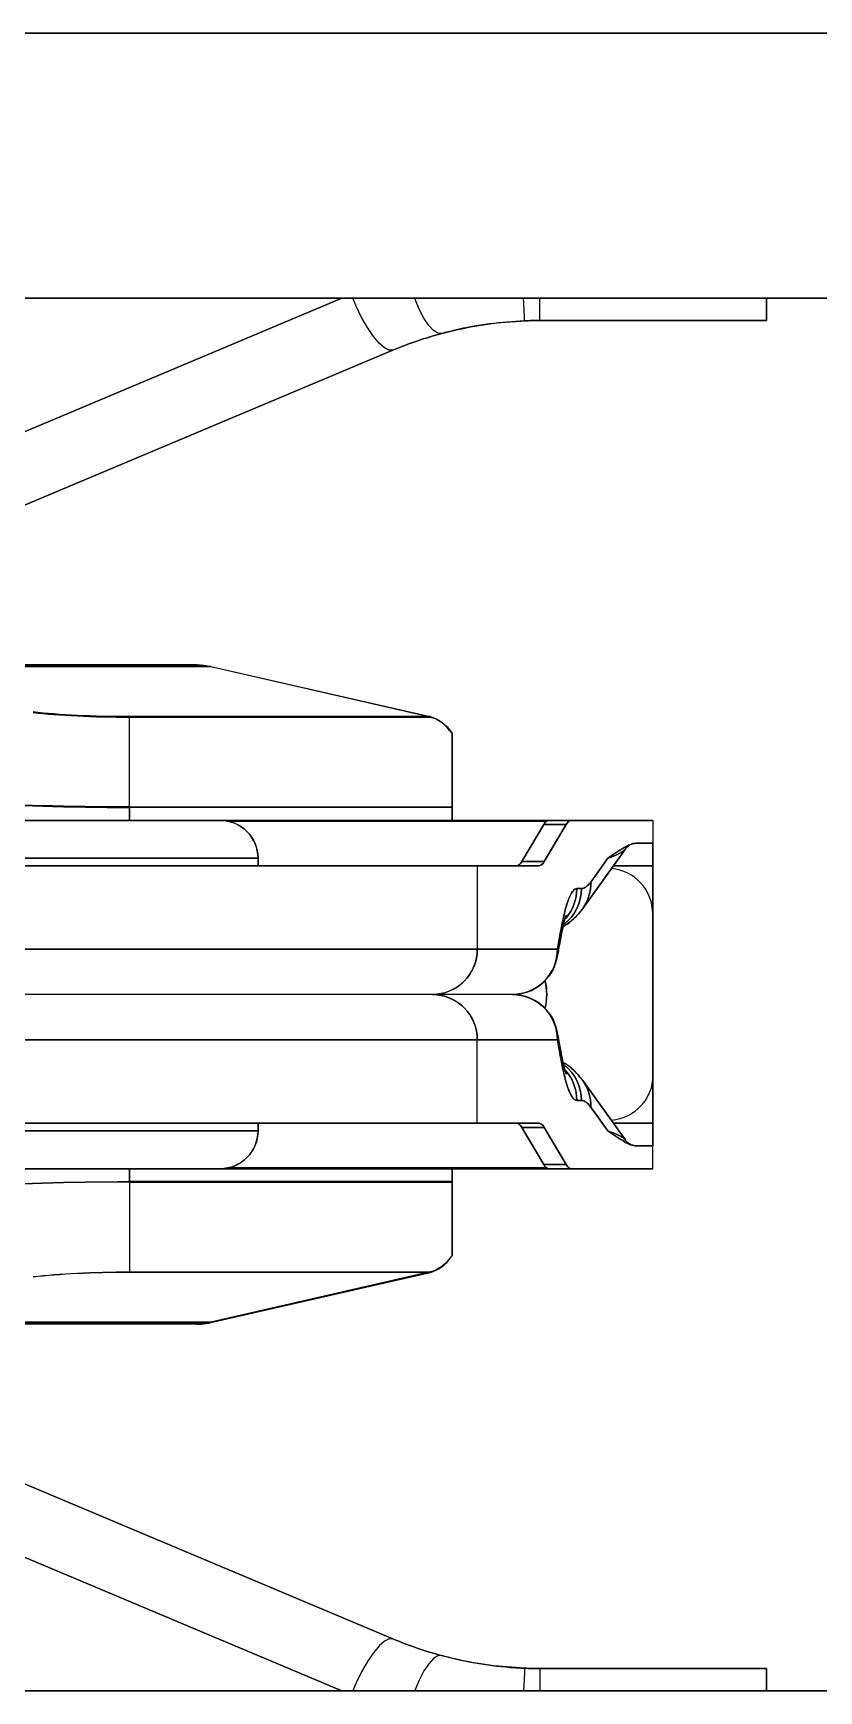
# Model space of a CAD drawing. Header units: inches. Extents: x -1851 to 6314, y -1304 to 4687.
# Drawn here: x 473.37 to 477.45, y 4259.96 to 4268.57 of the extents above; entities that cross this region are included whole.
import ezdxf

# ---------------------------------------------------------------- set-up
doc = ezdxf.new("R2010")
doc.units = ezdxf.units.IN
doc.header["$MEASUREMENT"] = 0

# ---------------------------------------------------------------- blocks, each defined once
blk = doc.blocks.new('2.4.20_8_Plan View')
at = {"color": 7, "linetype": 'Continuous', "lineweight": 25}
for p, q in [((-0.09194946289062145, -1.149999976158142), (-0.09194946289062145, 1.149999976158142)), ((0.09194898605347035, 1.149999976158142), (0.09194898605347035, -1.149999976158142)), ((-0.1269493103027344, -1.115000009536743), (-0.1269493103027344, 1.115000009536743)), ((-0.02300024032592418, -0.1403801143169403), (-0.02300024032592418, -0.03002115339040756)), ((0.02299976348877308, -0.03002115339040756), (0.02299976348877308, -0.1403801143169403)), ((-0.01700019836425781, -0.1743337363004684), (-0.01700019836425781, -0.07188010960817337)), ((-0.006000041961666369, -0.1743337363004684), (-0.006000041961666369, -0.07188010960817337)), ((0, -0.1683944016695023), (0, -0.07188010960817337)), ((0.005999565124511719, -0.07188010960817337), (0.005999565124511719, -0.1743337363004684)), ((0.01699972152710316, -0.07188010960817337), (0.01699972152710316, -0.1743337363004684)), ((-0.04353475570678356, -0.1373486220836639), (-0.04353475570678356, -0.08799999952316284)), ((-0.04332876205444336, -0.1391497254371643), (-0.04332876205444336, -0.08799999952316284)), ((0.04326009750366211, -0.1391497254371643), (0.04326009750366211, -0.08799999952316284)), ((0.04346561431885121, -0.1373486220836639), (0.04346561431885121, -0.08799999952316284)), ((-0.0639271736144984, -0.1128998398780823), (-0.08508777618408203, -0.1632003933191299)), ((0.08508729934693093, -0.1632003933191299), (0.0639266967773473, -0.1128998398780823)), ((-0.03669309616088512, -0.1681241095066071), (-0.03669309616088512, -0.1284264028072357)), ((-0.02477550506591442, -0.1284264028072357), (-0.03669309616088512, -0.1284264028072357)), ((-0.02477550506591442, -0.1284264028072357), (-0.02477550506591442, -0.1710000038146973)), ((0.02470636367797852, -0.1710000038146973), (0.02470636367797852, -0.1284264028072357)), ((0.02470636367797852, -0.1284264028072357), (0.03662395477295277, -0.1284264028072357)), ((0.03662395477295277, -0.1284264028072357), (0.03662395477295277, -0.1681241095066071)), ((-0.04332876205444336, -0.1391497254371643), (-0.03669309616088512, -0.1681241095066071)), ((0.03662395477295277, -0.1681241095066071), (0.04326009750366211, -0.1391497254371643)), ((-0.02300024032592418, -0.1403801143169403), (-0.02300024032592418, -0.1837557703256607)), ((0.02299976348877308, -0.1837557703256607), (0.02299976348877308, -0.1403801143169403)), ((-0.01800012588500621, -0.1453801095485687), (-0.01700019836425781, -0.1453801095485687)), ((0.01699972152710316, -0.1453801095485687), (0.01799964904785512, -0.1453801095485687)), ((0, -0.178959921002388), (0, -0.1683944016695023)), ((-0.02477550506591442, -0.1710000038146973), (-0.03452205657958984, -0.1710000038146973)), ((-0.02300024032592418, -0.1710000038146973), (-0.02477550506591442, -0.1710000038146973)), ((0.02470636367797852, -0.1710000038146973), (0.02299976348877308, -0.1710000038146973)), ((0.03445291519165039, -0.1710000038146973), (0.02470636367797852, -0.1710000038146973)), ((-0.01700019836425781, -0.1743337363004684), (-0.006000041961666369, -0.1743337363004684)), ((-0.01700019836425781, -0.182508260011673), (-0.01700019836425781, -0.1743337363004684)), ((-0.006000041961666369, -0.1848992556333542), (-0.006000041961666369, -0.1743337363004684)), ((0.01699972152710316, -0.1743337363004684), (0.005999565124511719, -0.1743337363004684)), ((0.005999565124511719, -0.1743337363004684), (0.005999565124511719, -0.1848992556333542)), ((0.01699972152710316, -0.1743337363004684), (0.01699972152710316, -0.182508260011673)), ((-0.02244806289672496, -0.1830937564373016), (-0.01755237579345703, -0.180200606584549)), ((-0.01755237579345703, -0.183170273900032), (-0.01755237579345703, -0.180200606584549)), ((0.01755189895630238, -0.180200606584549), (0.01755189895630238, -0.183170273900032)), ((0.01755189895630238, -0.180200606584549), (0.02244758605957387, -0.1830937564373016)), ((-0.08900022506713867, -0.1825890243053436), (-0.08900022506713867, -0.2125000059604645)), ((-0.02300024032592418, -0.186725452542305), (-0.02300024032592418, -0.1837557703256607)), ((-0.02244806289672496, -0.1830937564373016), (-0.02244806289672496, -0.1860634386539459)), ((-0.01755237579345703, -0.183170273900032), (-0.02244806289672496, -0.1860634386539459)), ((0.02244758605957387, -0.1860634386539459), (0.01755189895630238, -0.183170273900032)), ((0.02244758605957387, -0.1860634386539459), (0.02244758605957387, -0.1830937564373016)), ((0.02299976348877308, -0.1837557703256607), (0.02299976348877308, -0.186725452542305)), ((0.08900022506714222, -0.2125000059604645), (0.08900022506714222, -0.1825890243053436)), ((-0.008285045623779297, -0.185328334569931), (-0.006000041961666369, -0.1848992556333542)), ((0.004805564880371094, -0.1848357170820236), (0.0072550773620641, -0.1852980405092239)), ((0.005999565124511719, -0.1848992556333542), (0.008284568786621094, -0.185328334569931)), ((-0.02300024032592418, -0.186725452542305), (-0.02300024032592418, -0.197500005364418)), ((-0.01916503906249645, -0.1938375681638718), (-0.0113601684570277, -0.1882461309432983)), ((-0.0140004158019984, -0.1880715936422348), (-0.0140004158019984, -0.1874641627073288)), ((0.01135969161987305, -0.1882461309432983), (0.01916456222534535, -0.1938375681638718)), ((0.0139999389648473, -0.1874641627073288), (0.0139999389648473, -0.1880715936422348)), ((0.02299976348877308, -0.197500005364418), (0.02299976348877308, -0.186725452542305)), ((-0.01800012588500621, -0.1915615499019623), (-0.0148549079894984, -0.1893080025911331)), ((0.01485443115234375, -0.1893080025911331), (0.01799964904785512, -0.1915615499019623)), ((-0.02000045776366832, -0.197500005364418), (-0.02000045776366832, -0.1954260915517807)), ((0.01999998092651367, -0.1954260915517807), (0.01999998092651367, -0.197500005364418)), ((-0.02300024032592418, -0.197500005364418), (-0.02000045776366832, -0.197500005364418)), ((-0.01700019836425781, -0.197500005364418), (-0.02000045776366832, -0.197500005364418)), ((-0.01700019836425781, -0.197500005364418), (0.01066541671753285, -0.197500005364418)), ((0.01066541671753285, -0.197500005364418), (0.01699972152710316, -0.197500005364418)), ((0.01999998092651367, -0.197500005364418), (0.01699972152710316, -0.197500005364418)), ((0.02299976348877308, -0.197500005364418), (0.01999998092651367, -0.197500005364418)), ((-0.08900022506713867, -0.2125000059604645), (-0.09194946289062145, -0.2125000059604645)), ((0.09194898605347035, -0.2125000059604645), (0.08900022506714222, -0.2125000059604645))]:
    blk.add_line(p, q, dxfattribs=at)
at = {"color": 8, "linetype": 'Continuous', "lineweight": 25}
for p, q in [((-0.01800012588500621, -0.1453801095485687), (-0.01800012588500621, -0.02696575596928596)), ((0.01799964904785512, -0.02696575596928596), (0.01799964904785512, -0.1453801095485687)), ((-0.09194946289062145, -0.1564603298902512), (-0.07130098342895153, -0.1073785424232483)), ((0.07130050659180043, -0.1073785424232483), (0.09194898605347035, -0.1564603298902512)), ((-0.02300024032592418, -0.1284264028072357), (-0.02477550506591442, -0.1284264028072357)), ((0.02470636367797852, -0.1284264028072357), (0.02299976348877308, -0.1284264028072357)), ((-0.02290296554565074, -0.183476597070694), (-0.02290296554565074, -0.1413606852293015)), ((0.02290248870849609, -0.1413606852293015), (0.02290248870849609, -0.183476597070694)), ((-0.08900022506713867, -0.1825890243053436), (-0.09194946289062145, -0.1825890243053436)), ((0.08900022506714222, -0.1825890243053436), (0.09194898605347035, -0.1825890243053436)), ((-0.01700019836425781, -0.1922866702079773), (-0.01700019836425781, -0.197500005364418)), ((0.01699972152710316, -0.197500005364418), (0.01699972152710316, -0.1922866702079773))]:
    blk.add_line(p, q, dxfattribs=at)
at = {"color": 8, "linetype": 'Continuous', "lineweight": 25, "flags": 128}
for points in [[(-0.08508777618408203, -0.1632003933191299), (-0.08506917953491211, -0.1626980155706406), (-0.08537864685058594, -0.1620802879333496), (-0.08600187301635032, -0.1613746136426926), (-0.08691215515136719, -0.1606122851371765), (-0.08806896209716086, -0.1598271578550339), (-0.08942031860351207, -0.1590540558099747), (-0.09090662002563121, -0.1583272814750671), (-0.09194946289062145, -0.1578808426856995)], [(0.08508729934693093, -0.1632003933191299), (0.08506917953491566, -0.1626980155706406), (0.08537817001343129, -0.1620802879333496), (0.08600187301636097, -0.1613746136426926), (0.08691167831421254, -0.1606122851371765), (0.08806848526000977, -0.1598271578550339), (0.08941984176635742, -0.1590540558099747), (0.09090566635132191, -0.1583272814750671), (0.09194898605347035, -0.1578808426856995)], [(-0.08728790283203125, -0.1696162223815918), (-0.0873270034790039, -0.1691089570522308), (-0.0876917839050293, -0.1685352772474289), (-0.08836650848388672, -0.1679194569587708), (-0.08932304382323863, -0.1672875881195068), (-0.09052038192748668, -0.1666664332151413), (-0.09190845489501953, -0.1660823076963425), (-0.09194946289062145, -0.1660667210817337)], [(0.08728742599487305, -0.1696162223815918), (0.08732652664184926, -0.1691089570522308), (0.0876917839050293, -0.1685352772474289), (0.08836603164672852, -0.1679194569587708), (0.08932256698608398, -0.1672875881195068), (0.09052038192749023, -0.1666664332151413), (0.09190797805786133, -0.1660823076963425), (0.09194898605347035, -0.1660667210817337)], [(-0.08895921707152965, -0.180564820766449), (-0.08911275863647106, -0.1805585920810699), (-0.08956766128539684, -0.1805401593446732), (-0.09030628204345703, -0.1805102378129959), (-0.09130048751831055, -0.1804699599742889), (-0.09194946289062145, -0.1804436594247818)], [(0.08895921707153676, -0.180564820766449), (0.08911275863647461, -0.1805585920810699), (0.08956766128540039, -0.1805401593446732), (0.09030580520629883, -0.1805102378129959), (0.0912995338439977, -0.1804699599742889), (0.09194898605347035, -0.1804436594247818)], [(-0.008285045623779297, -0.185328334569931), (-0.007718086242672229, -0.1853494644165039), (-0.0072712898254359, -0.1853027194738388)], [(0.008284568786621094, -0.185328334569931), (0.007717609405517578, -0.1853494644165039), (0.007254600524902344, -0.1852999925613403)]]:
    blk.add_lwpolyline(points, dxfattribs=at)
at = {"color": 7, "linetype": 'Continuous', "lineweight": 25}
for centre, radius, start, end in [((-0.01800023550890018, -0.140380110802937), 0.005000000000002268, 180, 270), ((0.01799976449110119, -0.140380110802937), 0.005000000000002268, 270, 4.071109992273302e-11), ((-0.03900023550890097, -0.1825890300571018), 0.05000000000000081, 157.1840133452685, 164.9622104957297), ((0.03899976449110198, -0.1825890300571018), 0.05000000000000247, 15.03778950427034, 22.81598665473241), ((-0.005970122060283245, -0.1683636098065904), 0.005970201466742868, 269.7128587270789, 359.7044904396669), ((0.005969176467310433, -0.1683645626058023), 0.005969251047467224, 180.2864110626008, 270.2916863957715), ((-0.005970122060286798, -0.1789291291394761), 0.005970201466749655, 269.7128587271453, 359.7044904396401), ((-0.006000235508896168, -0.1789599162573552), 0.006000000000001358, 281.5751545751882, 0), ((0.005999764491097181, -0.1789599162573552), 0.005999999999998618, 180, 258.4248454248132), ((0.005969176467317538, -0.1789300819386881), 0.00596925104747401, 180.2864110626277, 270.2916863957051), ((-0.03900023550890097, -0.1825890300571018), 0.04999999999999581, 177.6797848110534, 180), ((-0.01788640954924858, -0.1793607041879852), 0.0009038885914498615, 291.6879850992175, 348.6498971497795), ((0.01788593271211525, -0.1793607041879852), 0.0009038885914726096, 191.3501028508159, 248.3120148998992), ((0.03899976449110198, -0.1825890300571018), 0.05000000000000222, 0, 2.320215188946566), ((-0.02211398014188148, -0.1839336997033456), 0.0009039446759995761, 111.6899136900637, 168.6479685588973), ((-0.01788639163573436, -0.1823303864449031), 0.0009038680878123279, 291.6872799677062, 348.6506022812834), ((-3.452724418906428e-05, -0.1765000022888046), 0.007000000000003222, 255.1921873186096, 285.2633200996556), ((0.01788591479859392, -0.1823303864449031), 0.000903868087830046, 191.3493977193943, 248.3127200318127), ((0.02211350330470552, -0.183933699703374), 0.000903944676031844, 11.35203144223792, 68.31008630888644), ((-0.02211404705444053, -0.1869033261090749), 0.0009038680878170742, 111.6872799683439, 168.6506022815749), ((0.02211357021727878, -0.1869033261091033), 0.0009038680878358193, 11.34939771994821, 68.31272003148875), ((0.01066547275581442, -0.1915000022888194), 0.005999999999997947, 270, 354.9289169583989)]:
    blk.add_arc(centre, radius, start, end, dxfattribs=at)
at = {"color": 8, "linetype": 'Continuous', "lineweight": 25}
for centre, radius, start, end in [((-0.01399045441531754, -0.1820542253738324), 0.006017376513639155, 269.9051504132744, 321.6614778540591), ((-0.01399616253679881, -0.1814282574864308), 0.00603590671945775, 269.9596259225964, 310.7219700122538), ((-0.005600041550831492, -0.1809113699843863), 0.004007896240924545, 264.2721686236771, 281.4263931933115), ((0.005599662445828102, -0.1809080601231017), 0.004011179845564199, 258.5469167245891, 275.7217238348908), ((0.01399035933217974, -0.1820531185142613), 0.006018482751953492, 218.345979268359, 270.0911978609067), ((0.01399479753710509, -0.1814318997869293), 0.006032265111485865, 229.2892657602404, 270.04883441634), ((-0.01468036632517666, -0.1836008798053683), 0.005709791176949686, 268.2482618784071, 305.5849630830128), ((0.01467969037721772, -0.1836016578733108), 0.00570901956355188, 234.4178374212869, 271.7539741685816)]:
    blk.add_arc(centre, radius, start, end, dxfattribs=at)
at = {"color": 7, "linetype": 'Continuous', "lineweight": 25}
for centre, major_axis, ratio, start_param, end_param in [((-0.02689333109474035, -0.1284264091600278), (0, 0.02999999999999997), 0.07059807471682689, 4.712388980384691, 5.497787143783335), ((0.02682427660638709, -0.1284264091600278), (0, 0.02999999999999997), 0.07059807471682689, 0.7853981633963478, 1.570796326794897), ((-0.03881111566599316, -0.1284264091600278), (0, 0.01800000000000407), 0.1176634578613514, 4.712388980384691, 5.497787143780882), ((0.03874206117763279, -0.1284264091600278), (0, 0.01800000000000407), 0.1176634578613514, 0.7853981633964883, 1.570796326794897), ((-0.01353452724417892, -0.1373486261420283), (0.02999999999999997, 0), 0.5137614678899354, 3.141592653589793, 3.258717573286122), ((0.01346547275581855, -0.1373486261420283), (0.02999999999999997, 0), 0.5137614678899354, 6.16606038748331, 6.283185307179586), ((-0.02477538885323582, -0.1674036720135916), (0.01199999999999589, 0), 0.513761467889997, 3.258717573286618, 3.764419239001527), ((0.02470633436488257, -0.1674036720135916), (0.01199999999999589, 0), 0.513761467889997, 5.660358721767893, 6.166060387482749), ((-0.05800023550889577, -0.1880715897993355), (0.04400000000000082, 0), 0.1432846062743115, 6.085789747330311, 6.283185307179586), ((0.05799976449110034, -0.1880715897993355), (0.04400000000000082, 0), 0.1432846062743115, 3.141592653589792, 3.338988213439287)]:
    blk.add_ellipse(centre, major_axis=major_axis, ratio=ratio, start_param=start_param, end_param=end_param, dxfattribs=at)
at = {"color": 8, "linetype": 'Continuous', "lineweight": 25}
for centre, major_axis, ratio, start_param, end_param in [((-0.01800023550890018, -0.1856222116919071), (0.001407997862647788, 0.008289600608815126), 0.1648164846437522, 3.30639435236515, 3.942033341052742), ((0.01799976449110119, -0.1856222116919071), (-0.001407997862647788, 0.008289600608815126), 0.1648164846436843, 2.341151966126681, 2.976790954814453)]:
    blk.add_ellipse(centre, major_axis=major_axis, ratio=ratio, start_param=start_param, end_param=end_param, dxfattribs=at)
at = {"color": 7, "linetype": 'Continuous', "lineweight": 25}
for points, knots in [([(-0.08728790283203125, -0.1696162223815918), (-0.08763532072959279, -0.1710557586770847), (-0.08833980013979925, -0.1739747898712949), (-0.08880944491653509, -0.1777176575780857), (-0.0889261473978884, -0.1799361674801503), (-0.08895921707152965, -0.180564820766449)], [0, 0, 0, 0, 0.4108211994198765, 0.8330459607745107, 1, 1, 1, 1]), ([(0.08895921707153676, -0.180564820766449), (0.08885396926580214, -0.1790192733662366), (0.08864026092538779, -0.1758810001484505), (0.08795933773444986, -0.1722351391631491), (0.08743564587344466, -0.1701939404128154), (0.08728742599487305, -0.1696162223815918)], [0, 0, 0, 0, 0.4102847523955509, 0.833093601600821, 1, 1, 1, 1]), ([(-0.0140004158019984, -0.1874641627073288), (-0.01394000451674415, -0.18729670212835), (-0.01381744184712019, -0.1869569574013212), (-0.01278453692729187, -0.1864194725914103), (-0.01104241253582217, -0.1858591706134121), (-0.00921383424862654, -0.1855071408349716), (-0.008285045623779297, -0.185328334569931)], [0, 0, 0, 0, 0.2156752887489607, 0.4375629330006845, 0.7143216926068535, 1, 1, 1, 1]), ([(-0.0113601684570277, -0.1882461309432983), (-0.01104876270077426, -0.188006044882286), (-0.01044081304363331, -0.1875373308795361), (-0.009605063231486355, -0.186676356772864), (-0.00916002884590128, -0.1859573368322742), (-0.008964061737056994, -0.1856407225131989)], [0, 0, 0, 0, 0.3701608031540423, 0.72265566338924, 1, 1, 1, 1]), ([(-0.01048755645751598, -0.1860664039850235), (-0.01049066599138371, -0.186067716217849), (-0.01050004127450777, -0.1860716726160661), (-0.01023608170256551, -0.1859724066998183), (-0.009713869550580512, -0.185818064788009), (-0.008855893070887078, -0.1856094546050429), (-0.008012592413194852, -0.185430076936683), (-0.007384737003871322, -0.1853263079553074), (-0.007228851318355822, -0.1853005439043045)], [0, 0, 0, 0, 0.08262902771801044, 0.2491275423314087, 0.4410063916076862, 0.6645639869246074, 0.9167170146715522, 1, 1, 1, 1]), ([(-0.007272720336914062, -0.1852939277887344), (-0.006690203339008605, -0.1851958148291999), (-0.005836255806894286, -0.1850519850011096), (-0.005055966915737287, -0.1848864993850725), (-0.004807949066162109, -0.184833899140358)], [0, 0, 0, 0, 0.6821461225587816, 1, 1, 1, 1]), ([(0.007224559783942652, -0.1853010356426239), (0.007409395732924651, -0.1853315563397189), (0.008074159332259967, -0.1854413242098758), (0.008947645510282598, -0.1856297383982337), (0.009808692805513886, -0.1858438099017405), (0.01030732825726943, -0.1859953068353661), (0.01052373931791806, -0.1860836476355132), (0.01049056691538297, -0.1860676409650637), (0.01048374176025746, -0.1860643476247787)], [0, 0, 0, 0, 0.09873375303834961, 0.3550965350949001, 0.5854873694555168, 0.784350113153554, 0.9556304693431188, 1, 1, 1, 1]), ([(0.008284568786621094, -0.185328334569931), (0.0085015074234569, -0.1853671737339937), (0.009470302534811736, -0.1855406199804293), (0.01100324257373941, -0.185873919755835), (0.01261135964587012, -0.1863570570427271), (0.01376078124820879, -0.1868915114013703), (0.0139193566743252, -0.1872712124042835), (0.0139999389648473, -0.1874641627073288)], [0, 0, 0, 0, 0.06390334483487728, 0.28537677280182, 0.5110501266917958, 0.751533376217335, 1, 1, 1, 1]), ([(0.008975505828857422, -0.1856420040130615), (0.009036580185803444, -0.1857612132582176), (0.009300934672364036, -0.1862771990232091), (0.009925980961856595, -0.1870042485755334), (0.01067019565998706, -0.1877324758086161), (0.01116039774514732, -0.1880976626011659), (0.01135969161987305, -0.1882461309432983)], [0, 0, 0, 0, 0.09668120961679, 0.4184753275443245, 0.7635785143809277, 1, 1, 1, 1]), ([(-0.02000045776366832, -0.1954260915517807), (-0.01997780224786538, -0.1952369295621281), (-0.01990982084748083, -0.1946693195783666), (-0.01943535352226888, -0.1937252681433961), (-0.01873223399392998, -0.1926307521018202), (-0.01824466941358693, -0.1919110239041686), (-0.01800314630798638, -0.1915658663494924), (-0.01800012588500621, -0.1915615499019623)], [0, 0, 0, 0, 0.1464035579150347, 0.4393066560871267, 0.7322732240007482, 0.9966518809694686, 0.9999999999999999, 0.9999999999999999, 0.9999999999999999, 0.9999999999999999]), ([(0.01799964904785512, -0.1915615499019623), (0.01800266950883156, -0.1915658663264708), (0.0183512021428669, -0.1920639408953093), (0.01909796667129271, -0.1931899560431418), (0.01989916796964053, -0.1944748028467131), (0.01998318267096977, -0.1952675802724286), (0.01999998092651367, -0.1954260915517807)], [0, 0, 0, 0, 0.003348249826920118, 0.3863563677711697, 0.877305490722297, 1, 1, 1, 1]), ([(-0.01994419097900035, -0.1949949562549591), (-0.01994403346474272, -0.1949935353853505), (-0.01992643507949765, -0.1948347877786034), (-0.01978492423763001, -0.194541041032636), (-0.01953283887144863, -0.194138595844322), (-0.01928751301434062, -0.193937797672163), (-0.01916503906249645, -0.1938375532627106)], [0, 0, 0, 0, 0.003011833740021803, 0.3364991393531735, 0.6687606703584296, 1, 1, 1, 1]), ([(0.01916456222534535, -0.1938375681638718), (0.01929114016309796, -0.1939353594835893), (0.01946778900800084, -0.1940718344805532), (0.01958559583162867, -0.1942591270056369), (0.01961898803711293, -0.1943122148513794)], [0, 0, 0, 0, 0.716551177127772, 1, 1, 1, 1]), ([(0.01993656158447621, -0.1949736624956131), (0.01993927711129473, -0.1949801657760588), (0.01994576501041934, -0.1949957033237126), (0.01994657881649786, -0.1950125777189271), (0.01994705200195312, -0.195022389292717)], [0, 0, 0, 0, 0.4185525644639068, 0.9999999999999999, 0.9999999999999999, 0.9999999999999999, 0.9999999999999999])]:
    blk.add_open_spline(points, degree=3, knots=knots, dxfattribs=at)
blk = doc.blocks.new('2.4.20_7+2_End Bay_Plan View')
at = {"color": 7, "linetype": 'Continuous', "lineweight": 25}
for p, q in [((-0.091949462890625, -1.149999976158142), (-0.091949462890625, 1.149999976158142)), ((0.0919489860534668, 1.149999976158142), (0.0919489860534668, -1.149999976158142)), ((0.1269488334655762, 1.115000009536743), (0.1269488334655762, -1.115000009536743)), ((-0.02300024032592773, -0.1403801143169403), (-0.02300024032592773, -0.03002115339040756)), ((0.02299976348876953, -0.03002115339040756), (0.02299976348876953, -0.1403801143169403)), ((-0.01700019836425781, -0.1743337363004684), (-0.01700019836425781, -0.07188010960817337)), ((-0.006000041961669922, -0.1743337363004684), (-0.006000041961669922, -0.07188010960817337)), ((0, -0.1683944016695023), (0, -0.07188010960817337)), ((0.005999565124511719, -0.07188010960817337), (0.005999565124511719, -0.1743337363004684)), ((0.01699972152709961, -0.07188010960817337), (0.01699972152709961, -0.1743337363004684)), ((-0.04353475570678711, -0.1373486220836639), (-0.04353475570678711, -0.08799999952316284)), ((-0.04332876205444336, -0.1391497254371643), (-0.04332876205444336, -0.08799999952316284)), ((0.04326009750366211, -0.1391497254371643), (0.04326009750366211, -0.08799999952316284)), ((0.04346561431884766, -0.1373486220836639), (0.04346561431884766, -0.08799999952316284)), ((-0.06392717361450195, -0.1128998398780823), (-0.08508777618408203, -0.1632003933191299)), ((0.08508729934692383, -0.1632003933191299), (0.06392669677734375, -0.1128998398780823)), ((-0.03669309616088867, -0.1681241095066071), (-0.03669309616088867, -0.1284264028072357)), ((-0.02477550506591797, -0.1284264028072357), (-0.03669309616088867, -0.1284264028072357)), ((-0.02477550506591797, -0.1284264028072357), (-0.02477550506591797, -0.1710000038146973)), ((0.02470636367797852, -0.1710000038146973), (0.02470636367797852, -0.1284264028072357)), ((0.02470636367797852, -0.1284264028072357), (0.03662395477294922, -0.1284264028072357)), ((0.03662395477294922, -0.1284264028072357), (0.03662395477294922, -0.1681241095066071)), ((-0.04332876205444336, -0.1391497254371643), (-0.03669309616088867, -0.1681241095066071)), ((0.03662395477294922, -0.1681241095066071), (0.04326009750366211, -0.1391497254371643)), ((-0.02300024032592773, -0.1403801143169403), (-0.02300024032592773, -0.1837557703256607)), ((0.02299976348876953, -0.1837557703256607), (0.02299976348876953, -0.1403801143169403)), ((-0.01800012588500977, -0.1453801095485687), (-0.01700019836425781, -0.1453801095485687)), ((0.01699972152709961, -0.1453801095485687), (0.01799964904785156, -0.1453801095485687)), ((0, -0.178959921002388), (0, -0.1683944016695023)), ((-0.02477550506591797, -0.1710000038146973), (-0.03452205657958984, -0.1710000038146973)), ((-0.02300024032592773, -0.1710000038146973), (-0.02477550506591797, -0.1710000038146973)), ((0.02470636367797852, -0.1710000038146973), (0.02299976348876953, -0.1710000038146973)), ((0.03445291519165039, -0.1710000038146973), (0.02470636367797852, -0.1710000038146973)), ((-0.01700019836425781, -0.1743337363004684), (-0.006000041961669922, -0.1743337363004684)), ((-0.01700019836425781, -0.182508260011673), (-0.01700019836425781, -0.1743337363004684)), ((-0.006000041961669922, -0.1848992556333542), (-0.006000041961669922, -0.1743337363004684)), ((0.01699972152709961, -0.1743337363004684), (0.005999565124511719, -0.1743337363004684)), ((0.005999565124511719, -0.1743337363004684), (0.005999565124511719, -0.1848992556333542)), ((0.01699972152709961, -0.1743337363004684), (0.01699972152709961, -0.182508260011673)), ((-0.02244806289672852, -0.1830937564373016), (-0.01755237579345703, -0.180200606584549)), ((-0.01755237579345703, -0.183170273900032), (-0.01755237579345703, -0.180200606584549)), ((0.01755189895629883, -0.180200606584549), (0.01755189895629883, -0.183170273900032)), ((0.01755189895629883, -0.180200606584549), (0.02244758605957031, -0.1830937564373016)), ((-0.08900022506713867, -0.1825890243053436), (-0.08900022506713867, -0.2125000059604645)), ((-0.02300024032592773, -0.186725452542305), (-0.02300024032592773, -0.1837557703256607)), ((-0.02244806289672852, -0.1830937564373016), (-0.02244806289672852, -0.1860634386539459)), ((-0.01755237579345703, -0.183170273900032), (-0.02244806289672852, -0.1860634386539459)), ((0.02244758605957031, -0.1860634386539459), (0.01755189895629883, -0.183170273900032)), ((0.02244758605957031, -0.1860634386539459), (0.02244758605957031, -0.1830937564373016)), ((0.02299976348876953, -0.1837557703256607), (0.02299976348876953, -0.186725452542305)), ((0.08900022506713867, -0.2125000059604645), (0.08900022506713867, -0.1825890243053436)), ((-0.008285045623779297, -0.185328334569931), (-0.006000041961669922, -0.1848992556333542)), ((0.004805564880371094, -0.1848357170820236), (0.007255077362060547, -0.1852980405092239)), ((0.005999565124511719, -0.1848992556333542), (0.008284568786621094, -0.185328334569931)), ((-0.02300024032592773, -0.186725452542305), (-0.02300024032592773, -0.197500005364418)), ((-0.0191650390625, -0.1938375681638718), (-0.01136016845703125, -0.1882461309432983)), ((-0.01400041580200195, -0.1880715936422348), (-0.01400041580200195, -0.1874641627073288)), ((0.01135969161987305, -0.1882461309432983), (0.0191645622253418, -0.1938375681638718)), ((0.01399993896484375, -0.1874641627073288), (0.01399993896484375, -0.1880715936422348)), ((0.02299976348876953, -0.197500005364418), (0.02299976348876953, -0.186725452542305)), ((-0.01800012588500977, -0.1915615499019623), (-0.01485490798950195, -0.1893080025911331)), ((0.01485443115234375, -0.1893080025911331), (0.01799964904785156, -0.1915615499019623)), ((-0.02000045776367188, -0.197500005364418), (-0.02000045776367188, -0.1954260915517807)), ((0.01999998092651367, -0.1954260915517807), (0.01999998092651367, -0.197500005364418)), ((-0.02300024032592773, -0.197500005364418), (-0.02000045776367188, -0.197500005364418)), ((-0.01700019836425781, -0.197500005364418), (-0.02000045776367188, -0.197500005364418)), ((-0.01700019836425781, -0.197500005364418), (0.0106654167175293, -0.197500005364418)), ((0.0106654167175293, -0.197500005364418), (0.01699972152709961, -0.197500005364418)), ((0.01999998092651367, -0.197500005364418), (0.01699972152709961, -0.197500005364418)), ((0.02299976348876953, -0.197500005364418), (0.01999998092651367, -0.197500005364418)), ((-0.08900022506713867, -0.2125000059604645), (-0.091949462890625, -0.2125000059604645)), ((0.0919489860534668, -0.2125000059604645), (0.08900022506713867, -0.2125000059604645))]:
    blk.add_line(p, q, dxfattribs=at)
at = {"color": 8, "linetype": 'Continuous', "lineweight": 25}
for p, q in [((-0.01800012588500977, -0.1453801095485687), (-0.01800012588500977, -0.02696575596928596)), ((0.01799964904785156, -0.02696575596928596), (0.01799964904785156, -0.1453801095485687)), ((-0.091949462890625, -0.1564603298902512), (-0.07130098342895508, -0.1073785424232483)), ((0.07130050659179688, -0.1073785424232483), (0.0919489860534668, -0.1564603298902512)), ((-0.02300024032592773, -0.1284264028072357), (-0.02477550506591797, -0.1284264028072357)), ((0.02470636367797852, -0.1284264028072357), (0.02299976348876953, -0.1284264028072357)), ((-0.0229029655456543, -0.183476597070694), (-0.0229029655456543, -0.1413606852293015)), ((0.02290248870849609, -0.1413606852293015), (0.02290248870849609, -0.183476597070694)), ((-0.08900022506713867, -0.1825890243053436), (-0.091949462890625, -0.1825890243053436)), ((0.08900022506713867, -0.1825890243053436), (0.0919489860534668, -0.1825890243053436)), ((-0.01700019836425781, -0.1922866702079773), (-0.01700019836425781, -0.197500005364418)), ((0.01699972152709961, -0.197500005364418), (0.01699972152709961, -0.1922866702079773))]:
    blk.add_line(p, q, dxfattribs=at)
at = {"color": 8, "linetype": 'Continuous', "lineweight": 25, "flags": 128}
for points in [[(-0.08508777618408203, -0.1632003933191299), (-0.08506917953491211, -0.1626980155706406), (-0.08537864685058594, -0.1620802879333496), (-0.08600187301635742, -0.1613746136426926), (-0.08691215515136719, -0.1606122851371765), (-0.08806896209716797, -0.1598271578550339), (-0.08942031860351562, -0.1590540558099747), (-0.09090662002563477, -0.1583272814750671), (-0.091949462890625, -0.1578808426856995)], [(0.08508729934692383, -0.1632003933191299), (0.08506917953491211, -0.1626980155706406), (0.08537817001342773, -0.1620802879333496), (0.08600187301635742, -0.1613746136426926), (0.08691167831420898, -0.1606122851371765), (0.08806848526000977, -0.1598271578550339), (0.08941984176635742, -0.1590540558099747), (0.09090566635131836, -0.1583272814750671), (0.0919489860534668, -0.1578808426856995)], [(-0.08728790283203125, -0.1696162223815918), (-0.0873270034790039, -0.1691089570522308), (-0.0876917839050293, -0.1685352772474289), (-0.08836650848388672, -0.1679194569587708), (-0.08932304382324219, -0.1672875881195068), (-0.09052038192749023, -0.1666664332151413), (-0.09190845489501953, -0.1660823076963425), (-0.091949462890625, -0.1660667210817337)], [(0.08728742599487305, -0.1696162223815918), (0.0873265266418457, -0.1691089570522308), (0.0876917839050293, -0.1685352772474289), (0.08836603164672852, -0.1679194569587708), (0.08932256698608398, -0.1672875881195068), (0.09052038192749023, -0.1666664332151413), (0.09190797805786133, -0.1660823076963425), (0.0919489860534668, -0.1660667210817337)], [(-0.0889592170715332, -0.180564820766449), (-0.08911275863647461, -0.1805585920810699), (-0.08956766128540039, -0.1805401593446732), (-0.09030628204345703, -0.1805102378129959), (-0.09130048751831055, -0.1804699599742889), (-0.091949462890625, -0.1804436594247818)], [(0.0889592170715332, -0.180564820766449), (0.08911275863647461, -0.1805585920810699), (0.08956766128540039, -0.1805401593446732), (0.09030580520629883, -0.1805102378129959), (0.09129953384399414, -0.1804699599742889), (0.0919489860534668, -0.1804436594247818)], [(-0.008285045623779297, -0.185328334569931), (-0.007718086242675781, -0.1853494644165039), (-0.007271289825439453, -0.1853027194738388)], [(0.008284568786621094, -0.185328334569931), (0.007717609405517578, -0.1853494644165039), (0.007254600524902344, -0.1852999925613403)]]:
    blk.add_lwpolyline(points, dxfattribs=at)
at = {"color": 7, "linetype": 'Continuous', "lineweight": 25}
for centre, radius, start, end in [((-0.01800023550890728, -0.140380110802937), 0.005000000000002268, 180, 270), ((0.01799976449109408, -0.140380110802937), 0.005000000000002268, 270, 4.071109992273302e-11), ((-0.03900023550890808, -0.1825890300571018), 0.05000000000000081, 157.1840133452676, 164.9622104957296), ((0.03899976449109488, -0.1825890300571018), 0.05000000000000247, 15.03778950427039, 22.81598665473241), ((-0.00597012206029035, -0.1683636098065904), 0.005970201466742868, 269.7128587270793, 359.7044904396669), ((0.005969176467303328, -0.1683645626058023), 0.005969251047467224, 180.2864110626008, 270.2916863957715), ((-0.00597012206029035, -0.1789291291394761), 0.005970201466749655, 269.7128587271453, 359.7044904396401), ((-0.006000235508906826, -0.1789599162573552), 0.006000000000001358, 281.5751545751882, 0), ((0.005999764491093629, -0.1789599162573552), 0.005999999999998618, 180, 258.4248454248134), ((0.005969176467317538, -0.1789300819386881), 0.00596925104747401, 180.2864110626277, 270.2916863957055), ((-0.03900023550890808, -0.1825890300571018), 0.04999999999999581, 177.6797848110535, 180), ((-0.01788640954924858, -0.1793607041879852), 0.0009038885914498615, 291.6879850992175, 348.6498971497787), ((0.01788593271210459, -0.1793607041879852), 0.0009038885914726096, 191.3501028508159, 248.3120148998992), ((0.03899976449109488, -0.1825890300571018), 0.05000000000000222, 0, 2.320215188945761), ((-0.02211398014188148, -0.1839336997033456), 0.0009039446759995761, 111.6899136900637, 168.6479685588982), ((-0.01788639163574146, -0.1823303864449031), 0.0009038680878123279, 291.6872799677058, 348.6506022812834), ((-3.45272441961697e-05, -0.1765000022888046), 0.007000000000003222, 255.1921873186094, 285.2633200996552), ((0.01788591479858326, -0.1823303864449031), 0.000903868087830046, 191.3493977193943, 248.3127200318125), ((0.02211350330469486, -0.183933699703374), 0.000903944676031844, 11.35203144223792, 68.31008630888664), ((-0.02211404705444409, -0.1869033261090749), 0.0009038680878170742, 111.6872799683443, 168.6506022815749), ((0.02211357021727167, -0.1869033261091033), 0.0009038680878358193, 11.34939771994821, 68.31272003148835), ((0.01066547275580376, -0.1915000022888194), 0.005999999999997947, 270, 354.9289169583989)]:
    blk.add_arc(centre, radius, start, end, dxfattribs=at)
at = {"color": 8, "linetype": 'Continuous', "lineweight": 25}
for centre, radius, start, end in [((-0.0139904544153211, -0.1820542253738324), 0.006017376513639155, 269.905150413274, 321.6614778540589), ((-0.01399616253681302, -0.1814282574864308), 0.00603590671945775, 269.9596259225964, 310.7219700122528), ((-0.005600041550835044, -0.1809113699843863), 0.004007896240924545, 264.2721686236775, 281.4263931933119), ((0.005599662445817444, -0.1809080601231017), 0.004011179845564199, 258.5469167245889, 275.7217238348908), ((0.01399035933216908, -0.1820531185142613), 0.006018482751953492, 218.3459792683591, 270.0911978609067), ((0.01399479753709443, -0.1814318997869293), 0.006032265111485865, 229.2892657602407, 270.0488344163404), ((-0.01468036632518022, -0.1836008798053683), 0.005709791176949686, 268.2482618784071, 305.5849630830128), ((0.01467969037720707, -0.1836016578733108), 0.00570901956355188, 234.417837421287, 271.7539741685821)]:
    blk.add_arc(centre, radius, start, end, dxfattribs=at)
at = {"color": 7, "linetype": 'Continuous', "lineweight": 25}
for centre, major_axis, ratio, start_param, end_param in [((-0.02689333109475456, -0.1284264091600278), (0, 0.02999999999999997), 0.07059807471682689, 4.712388980384691, 5.497787143783335), ((0.02682427660637643, -0.1284264091600278), (0, 0.02999999999999997), 0.07059807471682689, 0.7853981633963478, 1.570796326794897), ((-0.03881111566599316, -0.1284264091600278), (0, 0.01800000000000407), 0.1176634578613514, 4.712388980384691, 5.497787143780882), ((0.03874206117762924, -0.1284264091600278), (0, 0.01800000000000407), 0.1176634578613514, 0.7853981633964883, 1.570796326794897), ((-0.01353452724418958, -0.1373486261420283), (0.02999999999999997, 0), 0.5137614678899354, 3.141592653589793, 3.258717573286122), ((0.01346547275581145, -0.1373486261420283), (0.02999999999999997, 0), 0.5137614678899354, 6.16606038748331, 6.283185307179586), ((-0.02477538885324293, -0.1674036720135916), (0.01199999999999589, 0), 0.513761467889997, 3.258717573286618, 3.764419239001527), ((0.02470633436487901, -0.1674036720135916), (0.01199999999999589, 0), 0.513761467889997, 5.660358721767893, 6.166060387482749), ((-0.05800023550889932, -0.1880715897993355), (0.04400000000000082, 0), 0.1432846062743115, 6.085789747330311, 6.283185307179586), ((0.05799976449108613, -0.1880715897993355), (0.04400000000000082, 0), 0.1432846062743115, 3.141592653589792, 3.338988213439287)]:
    blk.add_ellipse(centre, major_axis=major_axis, ratio=ratio, start_param=start_param, end_param=end_param, dxfattribs=at)
at = {"color": 8, "linetype": 'Continuous', "lineweight": 25}
for centre, major_axis, ratio, start_param, end_param in [((-0.01800023550890728, -0.1856222116919071), (0.001407997862647788, 0.008289600608815126), 0.1648164846437522, 3.30639435236515, 3.942033341052742), ((0.01799976449109408, -0.1856222116919071), (-0.001407997862647788, 0.008289600608815126), 0.1648164846436843, 2.341151966126681, 2.976790954814453)]:
    blk.add_ellipse(centre, major_axis=major_axis, ratio=ratio, start_param=start_param, end_param=end_param, dxfattribs=at)
at = {"color": 7, "linetype": 'Continuous', "lineweight": 25}
for points, knots in [([(-0.08728790283203125, -0.1696162223815918), (-0.08763532072960345, -0.1710557586770847), (-0.08833980013980636, -0.1739747898712949), (-0.08880944491653509, -0.1777176575780857), (-0.08892614739789906, -0.1799361674801503), (-0.0889592170715332, -0.180564820766449)], [0, 0, 0, 0, 0.4108211994198765, 0.8330459607745107, 1, 1, 1, 1]), ([(0.0889592170715332, -0.180564820766449), (0.08885396926579858, -0.1790192733662366), (0.08864026092538779, -0.1758810001484505), (0.08795933773444631, -0.1722351391631491), (0.0874356458734411, -0.1701939404128154), (0.08728742599487305, -0.1696162223815918)], [0, 0, 0, 0, 0.4102847523955509, 0.833093601600821, 1, 1, 1, 1]), ([(-0.01400041580200195, -0.1874641627073288), (-0.01394000451675481, -0.18729670212835), (-0.01381744184712375, -0.1869569574013212), (-0.01278453692729897, -0.1864194725914103), (-0.01104241253582927, -0.1858591706134121), (-0.009213834248640751, -0.1855071408349716), (-0.008285045623779297, -0.185328334569931)], [0, 0, 0, 0, 0.2156752887489607, 0.4375629330006845, 0.7143216926068535, 1, 1, 1, 1]), ([(-0.01136016845703125, -0.1882461309432983), (-0.01104876270078137, -0.188006044882286), (-0.01044081304364397, -0.1875373308795361), (-0.009605063231489908, -0.186676356772864), (-0.009160028845911938, -0.1859573368322742), (-0.008964061737060547, -0.1856407225131989)], [0, 0, 0, 0, 0.3701608031540423, 0.72265566338924, 1, 1, 1, 1]), ([(-0.01048755645751953, -0.1860664039850235), (-0.01049066599139792, -0.186067716217849), (-0.01050004127451132, -0.1860716726160661), (-0.01023608170257262, -0.1859724066998183), (-0.009713869550580512, -0.185818064788009), (-0.008855893070887078, -0.1856094546050429), (-0.008012592413194852, -0.185430076936683), (-0.007384737003874875, -0.1853263079553074), (-0.007228851318359375, -0.1853005439043045)], [0, 0, 0, 0, 0.08262902771801044, 0.2491275423314087, 0.4410063916076862, 0.6645639869246074, 0.9167170146715522, 1, 1, 1, 1]), ([(-0.007272720336914062, -0.1852939277887344), (-0.006690203339019263, -0.1851958148291999), (-0.005836255806897839, -0.1850519850011096), (-0.005055966915747945, -0.1848864993850725), (-0.004807949066162109, -0.184833899140358)], [0, 0, 0, 0, 0.6821461225587816, 1, 1, 1, 1]), ([(0.007224559783935547, -0.1853010356426239), (0.007409395732921098, -0.1853315563397189), (0.008074159332252862, -0.1854413242098758), (0.008947645510275493, -0.1856297383982337), (0.00980869280550678, -0.1858438099017405), (0.01030732825725522, -0.1859953068353661), (0.01052373931790385, -0.1860836476355132), (0.01049056691537942, -0.1860676409650637), (0.01048374176025391, -0.1860643476247787)], [0, 0, 0, 0, 0.09873375303834961, 0.3550965350949001, 0.5854873694555168, 0.784350113153554, 0.9556304693431188, 1, 1, 1, 1]), ([(0.008284568786621094, -0.185328334569931), (0.008501507423446242, -0.1853671737339937), (0.009470302534808184, -0.1855406199804293), (0.01100324257373586, -0.185873919755835), (0.01261135964585947, -0.1863570570427271), (0.01376078124820879, -0.1868915114013703), (0.01391935667432165, -0.1872712124042835), (0.01399993896484375, -0.1874641627073288)], [0, 0, 0, 0, 0.06390334483487728, 0.28537677280182, 0.5110501266917958, 0.751533376217335, 1, 1, 1, 1]), ([(0.008975505828857422, -0.1856420040130615), (0.009036580185792786, -0.1857612132582176), (0.009300934672353378, -0.1862771990232091), (0.009925980961853043, -0.1870042485755334), (0.01067019565998351, -0.1877324758086161), (0.01116039774514377, -0.1880976626011659), (0.01135969161987305, -0.1882461309432983)], [0, 0, 0, 0, 0.09668120961679, 0.4184753275443245, 0.7635785143809277, 1, 1, 1, 1]), ([(-0.02000045776367188, -0.1954260915517807), (-0.01997780224786538, -0.1952369295621281), (-0.01990982084748794, -0.1946693195783666), (-0.01943535352228309, -0.1937252681433961), (-0.01873223399394419, -0.1926307521018202), (-0.01824466941359049, -0.1919110239041686), (-0.01800314630798994, -0.1915658663494924), (-0.01800012588500977, -0.1915615499019623)], [0, 0, 0, 0, 0.1464035579150347, 0.4393066560871267, 0.7322732240007482, 0.9966518809694686, 0.9999999999999999, 0.9999999999999999, 0.9999999999999999, 0.9999999999999999]), ([(0.01799964904785156, -0.1915615499019623), (0.01800266950883156, -0.1915658663264708), (0.0183512021428669, -0.1920639408953093), (0.01909796667128205, -0.1931899560431418), (0.01989916796964053, -0.1944748028467131), (0.01998318267095556, -0.1952675802724286), (0.01999998092651367, -0.1954260915517807)], [0, 0, 0, 0, 0.003348249826920118, 0.3863563677711697, 0.877305490722297, 1, 1, 1, 1]), ([(-0.01994419097900391, -0.1949949562549591), (-0.01994403346475337, -0.1949935353853505), (-0.01992643507949765, -0.1948347877786034), (-0.01978492423764067, -0.194541041032636), (-0.01953283887145574, -0.194138595844322), (-0.01928751301434772, -0.193937797672163), (-0.0191650390625, -0.1938375532627106)], [0, 0, 0, 0, 0.003011833740021803, 0.3364991393531735, 0.6687606703584296, 1, 1, 1, 1]), ([(0.0191645622253418, -0.1938375681638718), (0.01929114016309086, -0.1939353594835893), (0.01946778900799018, -0.1940718344805532), (0.01958559583161446, -0.1942591270056369), (0.01961898803710938, -0.1943122148513794)], [0, 0, 0, 0, 0.716551177127772, 1, 1, 1, 1]), ([(0.01993656158447266, -0.1949736624956131), (0.01993927711129118, -0.1949801657760588), (0.01994576501041934, -0.1949957033237126), (0.0199465788164872, -0.1950125777189271), (0.01994705200195312, -0.195022389292717)], [0, 0, 0, 0, 0.4185525644639068, 0.9999999999999999, 0.9999999999999999, 0.9999999999999999, 0.9999999999999999])]:
    blk.add_open_spline(points, degree=3, knots=knots, dxfattribs=at)

msp = doc.modelspace()

# ---------------------------------------------------------------- block references
at = {"yscale": 39.37008, "zscale": 39.37008, "rotation": 90}
for name, p, xscale in [('2.4.20_7+2_End Bay_Plan View', (468.8136477883781, 4263.575501780726), 39.37008), ('2.4.20_8_Plan View', (468.8136477883781, 4263.575483007609), -39.37008)]:
    msp.add_blockref(name, p, dxfattribs=dict(at, xscale=xscale))

doc.saveas('drawing.dxf')
